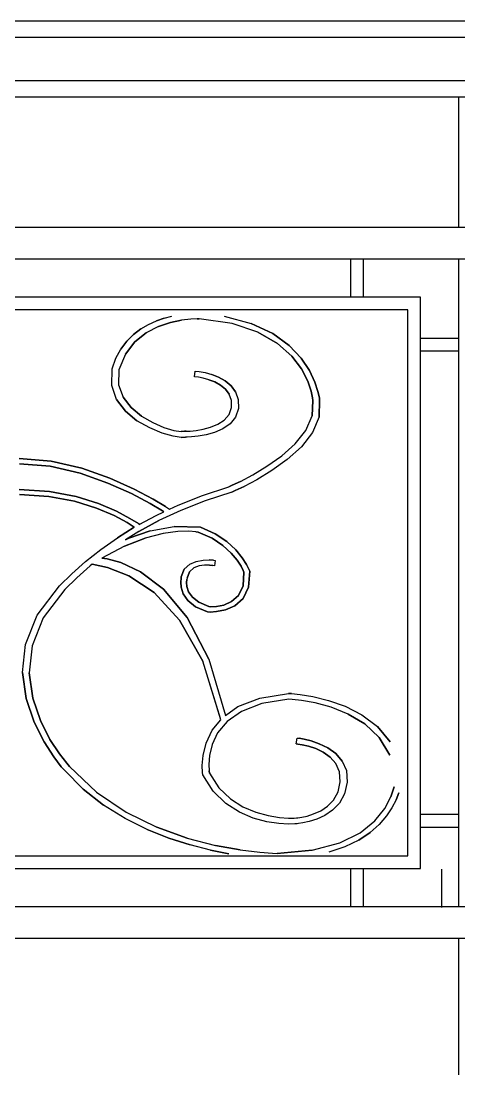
# Model space of a CAD drawing. Header units: millimetres. Extents: x 2621 to 26934, y 11979 to 27988.
# Drawn here: x 18073 to 18418, y 21643 to 22473 of the extents above; entities that cross this region are included whole.
import ezdxf

# ---------------------------------------------------------------- set-up
doc = ezdxf.new("R2010")
doc.units = ezdxf.units.MM

# ---------------------------------------------------------------- blocks, each defined once
blk = doc.blocks.new('A$C22B50643')
for p, q in [((1120, 830), (0, 830)), ((1120, 817), (0, 817)), ((1120, 783), (0, 783)), ((1120, 770), (0, 770)), ((907.5, 770), (907.5, 667.5)), ((1120, 667.5), (0, 667.5)), ((1120, 642.5), (0, 642.5)), ((822.5, 642.5), (822.5, 612.5)), ((832.5, 642.5), (832.5, 612.5)), ((907.5, 642.5), (907.5, 132.5)), ((877.5, 612.5), (242.5, 612.5)), ((877.5, 162.5), (877.5, 612.5)), ((867.5, 602.5), (252.5, 602.5)), ((675.85, 596.04), (681.83, 597.61)), ((675.85, 596.04), (681.83, 597.61)), ((723.1, 597.61), (744.34, 591.86)), ((723.1, 597.61), (744.34, 591.86)), ((867.5, 172.5), (867.5, 602.5)), ((657.41, 587.5), (663.52, 591.07)), ((657.41, 587.5), (663.52, 591.07)), ((671.21, 589.41), (661.56, 584.44)), ((671.21, 589.41), (661.56, 584.44)), ((663.52, 591.07), (669.74, 593.86)), ((663.52, 591.07), (669.74, 593.86)), ((669.74, 593.86), (675.85, 596.04)), ((675.85, 596.04), (669.74, 593.86)), ((680.73, 592.64), (671.21, 589.41)), ((671.21, 589.41), (680.73, 592.64)), ((689.52, 594.47), (680.73, 592.64)), ((680.73, 592.64), (689.52, 594.47)), ((696.73, 595.35), (689.52, 594.47)), ((696.73, 595.35), (689.52, 594.47)), ((701.73, 595.61), (696.73, 595.35)), ((701.73, 595.61), (696.73, 595.35)), ((703.44, 595.61), (701.73, 595.61)), ((701.73, 595.61), (703.44, 595.61)), ((729.2, 591.77), (703.44, 595.61)), ((729.2, 591.77), (703.44, 595.61)), ((749.47, 584.97), (729.2, 591.77)), ((749.47, 584.97), (729.2, 591.77)), ((744.34, 591.86), (761.19, 583.92)), ((761.19, 583.92), (744.34, 591.86)), ((646.3, 577.99), (651.67, 583.22)), ((646.3, 577.99), (651.67, 583.22)), ((651.67, 583.22), (657.41, 587.5)), ((657.41, 587.5), (651.67, 583.22)), ((661.56, 584.44), (652.65, 577.29)), ((652.65, 577.29), (661.56, 584.44)), ((764.98, 576.16), (749.47, 584.97)), ((749.47, 584.97), (764.98, 576.16)), ((761.19, 583.92), (774.13, 574.59)), ((774.13, 574.59), (761.19, 583.92)), ((641.66, 571.71), (646.3, 577.99)), ((646.3, 577.99), (641.66, 571.71)), ((652.65, 577.29), (645.33, 567.7)), ((645.33, 567.7), (652.65, 577.29)), ((776.21, 566.22), (764.98, 576.16)), ((764.98, 576.16), (776.21, 566.22)), ((774.13, 574.59), (783.66, 564.56)), ((783.66, 564.56), (774.13, 574.59)), ((907.5, 580), (877.5, 580)), ((634.83, 556.01), (637.76, 564.47)), ((634.83, 556.01), (637.76, 564.47)), ((637.76, 564.47), (641.66, 571.71)), ((637.76, 564.47), (641.66, 571.71)), ((645.33, 567.7), (640.2, 555.23)), ((645.33, 567.7), (640.2, 555.23)), ((783.9, 556.01), (776.21, 566.22)), ((776.21, 566.22), (783.9, 556.01)), ((783.66, 564.56), (790.25, 554.71)), ((790.25, 554.71), (783.66, 564.56)), ((907.5, 570), (877.5, 570)), ((634.58, 543.02), (634.83, 556.01)), ((634.58, 543.02), (634.83, 556.01)), ((640.2, 555.23), (639.95, 543.63)), ((640.2, 555.23), (639.95, 543.63)), ((699.66, 549.73), (700.15, 554.36)), ((699.66, 549.73), (700.15, 554.36)), ((702.71, 549.47), (699.66, 549.73)), ((702.71, 549.47), (699.66, 549.73)), ((700.15, 554.36), (703.44, 554.09)), ((700.15, 554.36), (703.44, 554.09)), ((706.49, 548.78), (702.71, 549.47)), ((706.49, 548.78), (702.71, 549.47)), ((703.44, 554.09), (707.96, 553.22)), ((703.44, 554.09), (707.96, 553.22)), ((711.01, 547.55), (706.49, 548.78)), ((711.01, 547.55), (706.49, 548.78)), ((707.96, 553.22), (713.21, 551.74)), ((707.96, 553.22), (713.21, 551.74)), ((713.21, 551.74), (718.58, 549.56)), ((718.58, 549.56), (713.21, 551.74)), ((718.58, 549.56), (723.83, 546.59)), ((723.83, 546.59), (718.58, 549.56)), ((788.79, 546.51), (783.9, 556.01)), ((783.9, 556.01), (788.79, 546.51)), ((790.25, 554.71), (794.4, 545.64)), ((794.4, 545.64), (790.25, 554.71)), ((638.37, 531.94), (634.58, 543.02)), ((638.37, 531.94), (634.58, 543.02)), ((639.95, 543.63), (643.49, 533.77)), ((639.95, 543.63), (643.49, 533.77)), ((715.53, 545.81), (711.01, 547.55)), ((711.01, 547.55), (715.53, 545.81)), ((720.05, 543.28), (715.53, 545.81)), ((715.53, 545.81), (720.05, 543.28)), ((723.95, 540.05), (720.05, 543.28)), ((720.05, 543.28), (723.95, 540.05)), ((723.83, 546.59), (728.47, 542.67)), ((728.47, 542.67), (723.83, 546.59)), ((726.88, 536.13), (723.95, 540.05)), ((723.95, 540.05), (726.88, 536.13)), ((728.47, 542.67), (732.01, 537.87)), ((732.01, 537.87), (728.47, 542.67)), ((791.35, 538.57), (788.79, 546.51)), ((788.79, 546.51), (791.35, 538.57)), ((794.4, 545.64), (796.84, 538.22)), ((796.84, 538.22), (794.4, 545.64)), ((645.45, 522.7), (638.37, 531.94)), ((638.37, 531.94), (645.45, 522.7)), ((643.49, 533.77), (649.72, 525.58)), ((649.72, 525.58), (643.49, 533.77)), ((728.72, 531.25), (726.88, 536.13)), ((728.72, 531.25), (726.88, 536.13)), ((728.72, 525.58), (728.72, 531.25)), ((728.72, 525.58), (728.72, 531.25)), ((732.01, 537.87), (734.09, 531.94)), ((732.01, 537.87), (734.09, 531.94)), ((734.09, 531.94), (734.21, 524.97)), ((734.09, 531.94), (734.21, 524.97)), ((792.45, 533.16), (791.35, 538.57)), ((791.35, 538.57), (792.45, 533.16)), ((792.69, 531.16), (792.45, 533.16)), ((792.45, 533.16), (792.69, 531.16)), ((796.84, 538.22), (797.94, 533.25)), ((797.94, 533.25), (796.84, 538.22)), ((798.07, 531.42), (797.82, 518.34)), ((797.82, 518.34), (798.07, 531.42)), ((797.94, 533.25), (798.07, 531.42)), ((798.07, 531.42), (797.94, 533.25)), ((649.72, 525.58), (657.9, 518.86)), ((657.9, 518.86), (649.72, 525.58)), ((726.88, 520.08), (728.72, 525.58)), ((726.88, 520.08), (728.72, 525.58)), ((734.21, 524.97), (731.89, 518.08)), ((734.21, 524.97), (731.89, 518.08)), ((792.33, 519.12), (792.69, 531.16)), ((792.69, 531.16), (792.33, 519.12)), ((654.36, 515.29), (645.45, 522.7)), ((645.45, 522.7), (654.36, 515.29)), ((664.37, 509.62), (654.36, 515.29)), ((664.37, 509.62), (654.36, 515.29)), ((657.9, 518.86), (666.81, 513.72)), ((657.9, 518.86), (666.81, 513.72)), ((718.09, 512.5), (723.1, 515.72)), ((718.09, 512.5), (723.1, 515.72)), ((723.1, 515.72), (726.88, 520.08)), ((723.1, 515.72), (726.88, 520.08)), ((731.89, 518.08), (727.62, 512.76)), ((731.89, 518.08), (727.62, 512.76)), ((787.32, 507.61), (792.33, 519.12)), ((787.32, 507.61), (792.33, 519.12)), ((797.82, 518.34), (792.57, 506.04)), ((797.82, 518.34), (792.57, 506.04)), ((674.26, 505.52), (664.37, 509.62)), ((674.26, 505.52), (664.37, 509.62)), ((666.81, 513.72), (675.6, 509.97)), ((666.81, 513.72), (675.6, 509.97)), ((675.6, 509.97), (683.42, 507.61)), ((675.6, 509.97), (683.42, 507.61)), ((683.42, 507.61), (689.16, 506.65)), ((683.42, 507.61), (689.16, 506.65)), ((689.16, 506.65), (691.84, 506.91)), ((691.84, 506.91), (689.16, 506.65)), ((691.84, 506.91), (693.06, 506.91)), ((693.06, 506.91), (691.84, 506.91)), ((693.06, 506.91), (696.24, 507.09)), ((693.06, 506.91), (696.24, 507.09)), ((696.24, 507.09), (700.88, 507.61)), ((696.24, 507.09), (700.88, 507.61)), ((700.88, 507.61), (706.37, 508.57)), ((700.88, 507.61), (706.37, 508.57)), ((706.37, 508.57), (712.36, 510.14)), ((706.37, 508.57), (712.36, 510.14)), ((712.36, 510.14), (718.09, 512.5)), ((712.36, 510.14), (718.09, 512.5)), ((722, 508.75), (715.41, 505.95)), ((722, 508.75), (715.41, 505.95)), ((727.62, 512.76), (722, 508.75)), ((727.62, 512.76), (722, 508.75)), ((778.9, 497.06), (787.32, 507.61)), ((778.9, 497.06), (787.32, 507.61)), ((682.93, 502.99), (674.26, 505.52)), ((682.93, 502.99), (674.26, 505.52)), ((689.28, 501.94), (682.93, 502.99)), ((689.28, 501.94), (682.93, 502.99)), ((692.45, 502.29), (689.28, 501.94)), ((689.28, 501.94), (692.45, 502.29)), ((693.8, 502.29), (692.45, 502.29)), ((693.8, 502.29), (692.45, 502.29)), ((697.34, 502.47), (693.8, 502.29)), ((697.34, 502.47), (693.8, 502.29)), ((702.59, 502.99), (697.34, 502.47)), ((702.59, 502.99), (697.34, 502.47)), ((708.81, 504.12), (702.59, 502.99)), ((708.81, 504.12), (702.59, 502.99)), ((715.41, 505.95), (708.81, 504.12)), ((715.41, 505.95), (708.81, 504.12)), ((792.57, 506.04), (783.78, 494.7)), ((792.57, 506.04), (783.78, 494.7)), ((768.27, 487.55), (778.9, 497.06)), ((768.27, 487.55), (778.9, 497.06)), ((783.78, 494.7), (772.55, 484.68)), ((783.78, 494.7), (772.55, 484.68)), ((561.69, 485.37), (586.84, 483.37)), ((586.84, 483.37), (561.69, 485.37)), ((586.84, 483.37), (611.02, 477.79)), ((611.02, 477.79), (586.84, 483.37)), ((756.68, 479.36), (768.27, 487.55)), ((756.68, 479.36), (768.27, 487.55)), ((772.55, 484.68), (760.46, 475.95)), ((772.55, 484.68), (760.46, 475.95)), ((586.11, 479.44), (561.81, 481.36)), ((561.81, 481.36), (586.11, 479.44)), ((609.67, 473.86), (586.11, 479.44)), ((586.11, 479.44), (609.67, 473.86)), ((631.41, 466.19), (609.67, 473.86)), ((609.67, 473.86), (631.41, 466.19)), ((611.02, 477.79), (633.12, 469.94)), ((633.12, 469.94), (611.02, 477.79)), ((745.56, 472.55), (756.68, 479.36)), ((745.56, 472.55), (756.68, 479.36)), ((760.46, 475.95), (748.74, 468.8)), ((760.46, 475.95), (748.74, 468.8)), ((650.09, 457.82), (631.41, 466.19)), ((631.41, 466.19), (650.09, 457.82)), ((633.12, 469.94), (652.16, 461.39)), ((652.16, 461.39), (633.12, 469.94)), ((729.33, 464.36), (735.92, 467.5)), ((735.92, 467.5), (729.33, 464.36)), ((735.92, 467.5), (745.56, 472.55)), ((735.92, 467.5), (745.56, 472.55)), ((748.74, 468.8), (738.61, 463.48)), ((748.74, 468.8), (738.61, 463.48)), ((561.69, 460.95), (585.5, 459.56)), ((585.5, 459.56), (561.69, 460.95)), ((584.89, 455.63), (561.81, 457.03)), ((561.81, 457.03), (584.89, 455.63)), ((585.5, 459.56), (606.38, 455.63)), ((606.38, 455.63), (585.5, 459.56)), ((664.74, 450.05), (650.09, 457.82)), ((650.09, 457.82), (664.74, 450.05)), ((652.16, 461.39), (667.06, 453.45)), ((667.06, 453.45), (652.16, 461.39)), ((705.88, 456.33), (726.76, 463.22)), ((705.88, 456.33), (726.76, 463.22)), ((728.96, 458.95), (707.96, 452.15)), ((728.96, 458.95), (707.96, 452.15)), ((726.76, 463.22), (729.33, 464.36)), ((729.33, 464.36), (726.76, 463.22)), ((731.65, 460.17), (728.96, 458.95)), ((728.96, 458.95), (731.65, 460.17)), ((738.61, 463.48), (731.65, 460.17)), ((731.65, 460.17), (738.61, 463.48)), ((605.28, 451.8), (584.89, 455.63)), ((584.89, 455.63), (605.28, 451.8)), ((622.49, 446.48), (605.28, 451.8)), ((605.28, 451.8), (622.49, 446.48)), ((606.38, 455.63), (624.08, 450.05)), ((624.08, 450.05), (606.38, 455.63)), ((624.08, 450.05), (638.37, 443.95)), ((638.37, 443.95), (624.08, 450.05)), ((674.38, 444.38), (664.74, 450.05)), ((664.74, 450.05), (674.38, 444.38)), ((667.06, 453.45), (676.83, 447.7)), ((676.83, 447.7), (667.06, 453.45)), ((680.01, 445.66), (686.84, 448.83)), ((680.01, 445.66), (686.84, 448.83)), ((686.84, 448.83), (705.88, 456.33)), ((686.84, 448.83), (705.88, 456.33)), ((707.96, 452.15), (688.91, 444.56)), ((707.96, 452.15), (688.91, 444.56)), ((636.29, 440.55), (622.49, 446.48)), ((622.49, 446.48), (636.29, 440.55)), ((646.55, 435.05), (636.29, 440.55)), ((636.29, 440.55), (646.55, 435.05)), ((638.37, 443.95), (648.87, 438.28)), ((648.87, 438.28), (638.37, 443.95)), ((656.21, 433.61), (669.38, 440.72)), ((669.38, 440.72), (675.6, 443.61)), ((669.38, 440.72), (675.6, 443.61)), ((688.91, 444.56), (671.58, 436.54)), ((688.91, 444.56), (671.58, 436.54)), ((675.6, 443.61), (674.38, 444.38)), ((675.6, 443.61), (674.38, 444.38)), ((676.83, 447.7), (680.01, 445.66)), ((652.25, 431.38), (646.55, 435.05)), ((646.55, 435.05), (652.25, 431.38)), ((648.87, 438.28), (655.46, 434.18)), ((655.46, 434.18), (648.87, 438.28)), ((655.46, 434.18), (656.21, 433.61)), ((671.58, 436.54), (655.95, 428.08)), ((655.95, 428.08), (671.58, 436.54)), ((664.62, 428.43), (683.54, 431.83)), ((664.62, 428.43), (683.54, 431.83)), ((683.54, 431.83), (704.3, 431.48)), ((704.3, 431.48), (683.54, 431.83)), ((638.98, 423.11), (652.25, 431.38)), ((652.25, 431.38), (638.98, 423.11)), ((655.95, 428.08), (645.33, 421.41)), ((647.89, 422.67), (664.62, 428.43)), ((664.62, 428.43), (647.89, 422.67)), ((674.87, 426.33), (660.83, 422.84)), ((674.87, 426.33), (660.83, 422.84)), ((686.47, 427.9), (674.87, 426.33)), ((686.47, 427.9), (674.87, 426.33)), ((695.14, 428.16), (686.47, 427.9)), ((695.14, 428.16), (686.47, 427.9)), ((700.76, 427.81), (695.14, 428.16)), ((700.76, 427.81), (695.14, 428.16)), ((702.59, 427.47), (700.76, 427.81)), ((700.76, 427.81), (702.59, 427.47)), ((713.45, 422.67), (702.59, 427.47)), ((702.59, 427.47), (713.45, 422.67)), ((704.3, 431.48), (715.9, 426.25)), ((715.9, 426.25), (704.3, 431.48)), ((715.9, 426.25), (725.05, 420.05)), ((725.05, 420.05), (715.9, 426.25)), ((625.91, 413.77), (638.98, 423.11)), ((625.91, 413.77), (638.98, 423.11)), ((644.59, 416.56), (626.77, 406.88)), ((644.59, 416.56), (626.77, 406.88)), ((660.83, 422.84), (644.59, 416.56)), ((644.59, 416.56), (660.83, 422.84)), ((645.33, 421.41), (647.89, 422.67)), ((647.89, 422.67), (645.33, 421.41)), ((722, 417), (713.45, 422.67)), ((713.45, 422.67), (722, 417)), ((728.59, 410.98), (722, 417)), ((722, 417), (728.59, 410.98)), ((725.05, 420.05), (732.13, 413.51)), ((732.13, 413.51), (725.05, 420.05)), ((613.95, 404.27), (625.91, 413.77)), ((613.95, 404.27), (625.91, 413.77)), ((626.77, 406.88), (630.92, 406.36)), ((630.92, 406.36), (626.77, 406.88)), ((733.23, 405.4), (728.59, 410.98)), ((728.59, 410.98), (733.23, 405.4)), ((732.13, 413.51), (737.26, 407.23)), ((737.26, 407.23), (732.13, 413.51)), ((737.26, 407.23), (740.68, 401.91)), ((740.68, 401.91), (737.26, 407.23)), ((603.08, 394.67), (613.95, 404.27)), ((603.08, 394.67), (613.95, 404.27)), ((617.49, 400.87), (607.11, 391.54)), ((617.49, 400.87), (607.11, 391.54)), ((619.2, 402.23), (617.49, 400.87)), ((631.04, 399.73), (619.08, 402.26)), ((619.08, 402.26), (631.04, 399.73)), ((630.92, 406.36), (641.66, 403.57)), ((641.66, 403.57), (630.92, 406.36)), ((648.01, 393.02), (631.04, 399.73)), ((631.04, 399.73), (648.01, 393.02)), ((641.66, 403.57), (657.17, 396.33)), ((657.17, 396.33), (641.66, 403.57)), ((691.6, 398.25), (695.87, 402.18)), ((691.6, 398.25), (695.87, 402.18)), ((699.05, 399.3), (695.75, 396.16)), ((699.05, 399.3), (695.75, 396.16)), ((695.87, 402.18), (701, 404.44)), ((695.87, 402.18), (701, 404.44)), ((703.2, 400.95), (699.05, 399.3)), ((703.2, 400.95), (699.05, 399.3)), ((701, 404.44), (706.37, 405.4)), ((701, 404.44), (706.37, 405.4)), ((707.59, 401.56), (703.2, 400.95)), ((707.59, 401.56), (703.2, 400.95)), ((706.37, 405.4), (711.26, 405.58)), ((706.37, 405.4), (711.26, 405.58)), ((711.38, 401.56), (707.59, 401.56)), ((711.38, 401.56), (707.59, 401.56)), ((711.26, 405.58), (714.67, 405.4)), ((714.67, 405.4), (711.26, 405.58)), ((714.19, 401.22), (711.38, 401.56)), ((711.38, 401.56), (714.19, 401.22)), ((715.29, 401.04), (714.19, 401.22)), ((715.29, 401.04), (714.19, 401.22)), ((714.67, 405.4), (716.02, 405.23)), ((714.67, 405.4), (716.02, 405.23)), ((716.02, 405.23), (715.29, 401.04)), ((716.02, 405.23), (715.29, 401.04)), ((736.29, 400.61), (733.23, 405.4)), ((733.23, 405.4), (736.29, 400.61)), ((737.99, 397.29), (736.29, 400.61)), ((736.29, 400.61), (737.99, 397.29)), ((740.68, 401.91), (742.51, 398.25)), ((742.51, 398.25), (740.68, 401.91)), ((593.31, 385.08), (603.08, 394.67)), ((593.31, 385.08), (603.08, 394.67)), ((607.11, 391.54), (597.59, 382.29)), ((607.11, 391.54), (597.59, 382.29)), ((667.79, 379.85), (648.01, 393.02)), ((648.01, 393.02), (667.79, 379.85)), ((657.17, 396.33), (675.24, 382.55)), ((675.24, 382.55), (657.17, 396.33)), ((688.79, 388.22), (689.04, 391.19)), ((689.04, 391.19), (688.79, 388.22)), ((689.04, 391.19), (689.28, 392.23)), ((689.28, 392.23), (689.04, 391.19)), ((689.28, 392.23), (691.6, 398.25)), ((691.6, 398.25), (689.28, 392.23)), ((693.55, 390.31), (693.43, 387.96)), ((693.43, 387.96), (693.55, 390.31)), ((693.8, 391.19), (693.55, 390.31)), ((693.8, 391.19), (693.55, 390.31)), ((695.75, 396.16), (693.8, 391.19)), ((693.8, 391.19), (695.75, 396.16)), ((737.87, 385.08), (738.48, 396.07)), ((738.48, 396.07), (737.87, 385.08)), ((738.48, 396.07), (737.99, 397.29)), ((737.99, 397.29), (738.48, 396.07)), ((743.12, 396.86), (742.27, 384.04)), ((742.27, 384.04), (743.12, 396.86)), ((742.51, 398.25), (743.12, 396.86)), ((743.12, 396.86), (742.51, 398.25)), ((575.73, 362.06), (593.31, 385.08)), ((575.73, 362.06), (593.31, 385.08)), ((597.59, 382.29), (580.62, 360.05)), ((597.59, 382.29), (580.62, 360.05)), ((675.24, 382.55), (693.92, 360.31)), ((693.92, 360.31), (675.24, 382.55)), ((689.16, 384.04), (688.79, 388.22)), ((688.79, 388.22), (689.16, 384.04)), ((690.74, 378.98), (689.16, 384.04)), ((689.16, 384.04), (690.74, 378.98)), ((693.43, 387.96), (693.67, 384.56)), ((693.67, 384.56), (693.43, 387.96)), ((693.67, 384.56), (695.02, 380.55)), ((695.02, 380.55), (693.67, 384.56)), ((734.21, 377.58), (737.87, 385.08)), ((737.87, 385.08), (734.21, 377.58)), ((742.27, 384.04), (737.99, 375.14)), ((737.99, 375.14), (742.27, 384.04)), ((687.94, 358.22), (667.79, 379.85)), ((667.79, 379.85), (687.94, 358.22)), ((694.29, 373.74), (690.74, 378.98)), ((690.74, 378.98), (694.29, 373.74)), ((700.51, 368.77), (694.29, 373.74)), ((694.29, 373.74), (700.51, 368.77)), ((695.02, 380.55), (698.07, 376.36)), ((698.07, 376.36), (695.02, 380.55)), ((698.07, 376.36), (703.08, 372.26)), ((703.08, 372.26), (698.07, 376.36)), ((728.84, 372.79), (734.21, 377.58)), ((734.21, 377.58), (728.84, 372.79)), ((737.99, 375.14), (731.4, 369.47)), ((731.4, 369.47), (737.99, 375.14)), ((709.79, 364.67), (700.51, 368.77)), ((700.51, 368.77), (709.79, 364.67)), ((703.08, 372.26), (710.89, 368.86)), ((710.89, 368.86), (703.08, 372.26)), ((710.89, 368.86), (712.6, 368.77)), ((712.6, 368.77), (710.89, 368.86)), ((712.6, 368.77), (716.87, 369.04)), ((716.87, 369.04), (712.6, 368.77)), ((716.87, 369.04), (722.61, 370.08)), ((722.61, 370.08), (716.87, 369.04)), ((723.95, 366.33), (716.99, 364.94)), ((716.99, 364.94), (723.95, 366.33)), ((722.61, 370.08), (728.84, 372.79)), ((728.84, 372.79), (722.61, 370.08)), ((731.4, 369.47), (723.95, 366.33)), ((723.95, 366.33), (731.4, 369.47)), ((566.7, 339.12), (575.73, 362.06)), ((566.7, 339.12), (575.73, 362.06)), ((580.62, 360.05), (571.82, 337.9)), ((580.62, 360.05), (571.82, 337.9)), ((706.25, 325.78), (687.94, 358.22)), ((687.94, 358.22), (706.25, 325.78)), ((693.92, 360.31), (711.01, 327.35)), ((711.01, 327.35), (693.92, 360.31)), ((711.87, 364.59), (709.79, 364.67)), ((709.79, 364.67), (711.87, 364.59)), ((716.99, 364.94), (711.87, 364.59)), ((711.87, 364.59), (716.99, 364.94)), ((564.38, 316.97), (566.7, 339.12)), ((564.38, 316.97), (566.7, 339.12)), ((571.82, 337.9), (569.63, 316.62)), ((571.82, 337.9), (569.63, 316.62)), ((720.33, 279.66), (706.25, 325.78)), ((720.05, 280.6), (706.25, 325.78)), ((711.01, 327.35), (724.13, 283.1)), ((711.01, 327.35), (724.13, 283.1)), ((567.19, 296.39), (564.38, 316.97)), ((564.38, 316.97), (567.19, 296.39)), ((569.63, 316.62), (572.31, 296.83)), ((572.31, 296.83), (569.63, 316.62)), ((750.94, 296.83), (773.65, 300.49)), ((750.94, 296.83), (773.65, 300.49)), ((776.09, 300.31), (773.65, 300.49)), ((773.65, 300.49), (776.09, 300.31)), ((776.09, 300.31), (782.93, 299.62)), ((776.09, 300.31), (782.93, 299.62)), ((782.93, 299.62), (792.81, 297.96)), ((782.93, 299.62), (792.81, 297.96)), ((573.41, 277.9), (567.19, 296.39)), ((567.19, 296.39), (573.41, 277.9)), ((572.31, 296.83), (578.42, 279.21)), ((578.42, 279.21), (572.31, 296.83)), ((733.84, 290.11), (750.94, 296.83)), ((733.84, 290.11), (750.94, 296.83)), ((752.52, 292.46), (736.65, 286.36)), ((752.52, 292.46), (736.65, 286.36)), ((773.89, 295.87), (752.52, 292.46)), ((773.89, 295.87), (752.52, 292.46)), ((776.58, 295.69), (773.89, 295.87)), ((776.58, 295.69), (773.89, 295.87)), ((783.9, 294.91), (776.58, 295.69)), ((783.9, 294.91), (776.58, 295.69)), ((794.52, 292.99), (783.9, 294.91)), ((794.52, 292.99), (783.9, 294.91)), ((792.81, 297.96), (805.02, 294.99)), ((792.81, 297.96), (805.02, 294.99)), ((807.22, 289.59), (794.52, 292.99)), ((807.22, 289.59), (794.52, 292.99)), ((805.02, 294.99), (818.21, 290.37)), ((805.02, 294.99), (818.21, 290.37)), ((724.13, 283.1), (733.84, 290.11)), ((736.65, 286.36), (725.3, 278.42)), ((736.65, 286.36), (725.3, 278.42)), ((820.65, 284.18), (807.22, 289.59)), ((820.65, 284.18), (807.22, 289.59)), ((818.21, 290.37), (831.4, 283.57)), ((818.21, 290.37), (831.4, 283.57)), ((833.72, 276.42), (820.65, 284.18)), ((820.65, 284.18), (833.72, 276.42)), ((831.4, 283.57), (843.61, 274.41)), ((831.4, 283.57), (843.61, 274.41)), ((581.23, 262.38), (573.41, 277.9)), ((573.41, 277.9), (581.23, 262.38)), ((578.42, 279.21), (585.87, 264.3)), ((585.87, 264.3), (578.42, 279.21)), ((713.58, 271.45), (720.33, 279.66)), ((725.3, 278.42), (717.85, 269.44)), ((725.3, 278.42), (717.85, 269.44)), ((845.07, 265.78), (833.72, 276.42)), ((833.72, 276.42), (845.07, 265.78)), ((843.61, 274.41), (853.62, 262.38)), ((853.62, 262.38), (843.61, 274.41)), ((708.81, 261.24), (713.58, 271.45)), ((708.81, 261.24), (713.58, 271.45)), ((717.85, 269.44), (713.45, 260.2)), ((717.85, 269.44), (713.45, 260.2)), ((853.5, 251.83), (845.07, 265.78)), ((845.07, 265.78), (853.5, 251.83)), ((588.92, 250.43), (581.23, 262.38)), ((581.23, 262.38), (588.92, 250.43)), ((585.87, 264.3), (593.44, 252.87)), ((593.44, 252.87), (585.87, 264.3)), ((706.49, 251.65), (708.81, 261.24)), ((706.49, 251.65), (708.81, 261.24)), ((713.45, 260.2), (711.5, 251.56)), ((713.45, 260.2), (711.5, 251.56)), ((779.75, 260.81), (780.48, 265.34)), ((779.75, 260.81), (780.48, 265.34)), ((780.97, 260.63), (779.75, 260.81)), ((779.75, 260.81), (780.97, 260.63)), ((780.48, 265.34), (781.95, 265.17)), ((780.48, 265.34), (781.95, 265.17)), ((784.39, 260.02), (780.97, 260.63)), ((780.97, 260.63), (784.39, 260.02)), ((781.95, 265.17), (785.86, 264.47)), ((785.86, 264.47), (781.95, 265.17)), ((789.27, 258.89), (784.39, 260.02)), ((784.39, 260.02), (789.27, 258.89)), ((785.86, 264.47), (791.35, 263.08)), ((791.35, 263.08), (785.86, 264.47)), ((795.01, 256.97), (789.27, 258.89)), ((789.27, 258.89), (795.01, 256.97)), ((791.35, 263.08), (797.82, 260.81)), ((797.82, 260.81), (791.35, 263.08)), ((797.82, 260.81), (804.54, 257.58)), ((804.54, 257.58), (797.82, 260.81)), ((804.54, 257.58), (810.76, 253.05)), ((810.76, 253.05), (804.54, 257.58)), ((594.78, 242.76), (588.92, 250.43)), ((588.92, 250.43), (594.78, 242.76)), ((593.44, 252.87), (599.05, 245.55)), ((599.05, 245.55), (593.44, 252.87)), ((705.76, 243.71), (706.49, 251.65)), ((705.76, 243.71), (706.49, 251.65)), ((711.5, 251.56), (710.89, 244.41)), ((711.5, 251.56), (710.89, 244.41)), ((800.87, 254.18), (795.01, 256.97)), ((795.01, 256.97), (800.87, 254.18)), ((806.49, 250.26), (800.87, 254.18)), ((800.87, 254.18), (806.49, 250.26)), ((810.88, 245.2), (806.49, 250.26)), ((806.49, 250.26), (810.88, 245.2)), ((810.76, 253.05), (815.89, 247.2)), ((815.89, 247.2), (810.76, 253.05)), ((597.22, 240.05), (594.78, 242.76)), ((594.78, 242.76), (597.22, 240.05)), ((599.05, 245.55), (601.37, 242.93)), ((601.37, 242.93), (599.05, 245.55)), ((601.37, 242.93), (622.62, 222.78)), ((622.62, 222.78), (601.37, 242.93)), ((706.01, 238.31), (705.76, 243.71)), ((706.01, 238.31), (705.76, 243.71)), ((710.89, 244.41), (711.13, 239.44)), ((710.89, 244.41), (711.13, 239.44)), ((813.82, 238.74), (810.88, 245.2)), ((813.82, 238.74), (810.88, 245.2)), ((815.89, 247.2), (819.19, 239.7)), ((815.89, 247.2), (819.19, 239.7)), ((611.99, 225.14), (597.22, 240.05)), ((597.22, 240.05), (611.99, 225.14)), ((706.13, 236.3), (706.01, 238.31)), ((706.13, 236.3), (706.01, 238.31)), ((714.43, 223.48), (706.13, 236.3)), ((714.43, 223.48), (706.13, 236.3)), ((711.13, 239.44), (711.38, 237.7)), ((711.38, 237.7), (711.13, 239.44)), ((711.38, 237.7), (718.83, 226.19)), ((711.38, 237.7), (718.83, 226.19)), ((814.3, 230.81), (813.82, 238.74)), ((814.3, 230.81), (813.82, 238.74)), ((819.19, 239.7), (819.8, 230.55)), ((819.19, 239.7), (819.8, 230.55)), ((628.11, 212.58), (611.99, 225.14)), ((611.99, 225.14), (628.11, 212.58)), ((718.83, 226.19), (727.86, 217.46)), ((718.83, 226.19), (727.86, 217.46)), ((812.59, 222.87), (814.3, 230.81)), ((812.59, 222.87), (814.3, 230.81)), ((819.8, 230.55), (817.72, 221.39)), ((819.8, 230.55), (817.72, 221.39)), ((854.23, 219.03), (856.67, 226.8)), ((856.67, 226.8), (854.23, 219.03)), ((622.62, 222.78), (645.94, 207)), ((622.62, 222.78), (645.94, 207)), ((724.2, 213.8), (714.43, 223.48)), ((724.2, 213.8), (714.43, 223.48)), ((727.86, 217.46), (737.75, 211.1)), ((727.86, 217.46), (737.75, 211.1)), ((804.41, 211.71), (809.05, 216.5)), ((804.41, 211.71), (809.05, 216.5)), ((809.05, 216.5), (812.59, 222.87)), ((809.05, 216.5), (812.59, 222.87)), ((817.72, 221.39), (813.69, 214.15)), ((817.72, 221.39), (813.69, 214.15)), ((849.47, 209.88), (854.23, 219.03)), ((849.47, 209.88), (854.23, 219.03)), ((858.26, 216.59), (855.08, 210.4)), ((858.26, 216.59), (855.08, 210.4)), ((860.46, 222.26), (858.26, 216.59)), ((858.26, 216.59), (860.46, 222.26)), ((644.96, 202.03), (628.11, 212.58)), ((644.96, 202.03), (628.11, 212.58)), ((734.94, 206.91), (724.2, 213.8)), ((734.94, 206.91), (724.2, 213.8)), ((737.75, 211.1), (747.88, 206.82)), ((737.75, 211.1), (747.88, 206.82)), ((793.43, 205.52), (799.04, 208.05)), ((793.43, 205.52), (799.04, 208.05)), ((799.04, 208.05), (804.41, 211.71)), ((799.04, 208.05), (804.41, 211.71)), ((808.32, 208.57), (802.22, 204.38)), ((808.32, 208.57), (802.22, 204.38)), ((813.69, 214.15), (808.32, 208.57)), ((813.69, 214.15), (808.32, 208.57)), ((841.65, 200.11), (849.47, 209.88)), ((841.65, 200.11), (849.47, 209.88)), ((855.08, 210.4), (850.69, 203.95)), ((855.08, 210.4), (850.69, 203.95)), ((662.3, 193.39), (644.96, 202.03)), ((662.3, 193.39), (644.96, 202.03)), ((645.94, 207), (670.11, 195.14)), ((645.94, 207), (670.11, 195.14)), ((745.93, 202.2), (734.94, 206.91)), ((745.93, 202.2), (734.94, 206.91)), ((756.55, 199.41), (745.93, 202.2)), ((756.55, 199.41), (745.93, 202.2)), ((747.88, 206.82), (757.65, 204.21)), ((747.88, 206.82), (757.65, 204.21)), ((765.95, 198.02), (756.55, 199.41)), ((765.95, 198.02), (756.55, 199.41)), ((757.65, 204.21), (766.44, 202.81)), ((757.65, 204.21), (766.44, 202.81)), ((766.44, 202.81), (773.52, 202.29)), ((766.44, 202.81), (773.52, 202.29)), ((773.52, 202.29), (778.16, 202.29)), ((773.52, 202.29), (778.16, 202.29)), ((778.16, 202.29), (779.87, 202.38)), ((778.16, 202.29), (779.87, 202.38)), ((779.87, 202.38), (780.97, 202.46)), ((779.87, 202.38), (780.97, 202.46)), ((780.97, 202.46), (784.02, 202.9)), ((780.97, 202.46), (784.02, 202.9)), ((784.02, 202.9), (788.3, 203.86)), ((784.02, 202.9), (788.3, 203.86)), ((790.01, 199.5), (785, 198.45)), ((790.01, 199.5), (785, 198.45)), ((788.3, 203.86), (793.43, 205.52)), ((788.3, 203.86), (793.43, 205.52)), ((795.87, 201.5), (790.01, 199.5)), ((795.87, 201.5), (790.01, 199.5)), ((802.22, 204.38), (795.87, 201.5)), ((802.22, 204.38), (795.87, 201.5)), ((830.05, 190.69), (841.65, 200.11)), ((830.05, 190.69), (841.65, 200.11)), ((850.69, 203.95), (845.07, 197.32)), ((850.69, 203.95), (845.07, 197.32)), ((907.5, 205), (877.5, 205)), ((679.51, 186.5), (662.3, 193.39)), ((662.3, 193.39), (679.51, 186.5)), ((670.11, 195.14), (693.92, 186.5)), ((693.92, 186.5), (670.11, 195.14)), ((773.52, 197.58), (765.95, 198.02)), ((773.52, 197.58), (765.95, 198.02)), ((778.53, 197.67), (773.52, 197.58)), ((778.53, 197.67), (773.52, 197.58)), ((780.36, 197.75), (778.53, 197.67)), ((780.36, 197.75), (778.53, 197.67)), ((781.58, 197.93), (780.36, 197.75)), ((781.58, 197.93), (780.36, 197.75)), ((785, 198.45), (781.58, 197.93)), ((785, 198.45), (781.58, 197.93)), ((837.87, 190.95), (828.95, 185.02)), ((828.95, 185.02), (837.87, 190.95)), ((845.07, 197.32), (837.87, 190.95)), ((845.07, 197.32), (837.87, 190.95)), ((907.5, 195), (877.5, 195)), ((696.24, 181.1), (679.51, 186.5)), ((679.51, 186.5), (696.24, 181.1)), ((693.92, 186.5), (716.14, 180.75)), ((693.92, 186.5), (716.14, 180.75)), ((792.33, 177), (813.94, 182.67)), ((792.33, 177), (813.94, 182.67)), ((813.94, 182.67), (830.05, 190.69)), ((813.94, 182.67), (830.05, 190.69)), ((828.95, 185.02), (818.09, 179.7)), ((828.95, 185.02), (818.09, 179.7)), ((712.23, 177), (696.24, 181.1)), ((712.23, 177), (696.24, 181.1)), ((726.76, 174.03), (712.23, 177)), ((712.23, 177), (726.76, 174.03)), ((716.14, 180.75), (735.55, 177.17)), ((735.55, 177.17), (716.14, 180.75)), ((735.55, 177.17), (750.94, 175.34)), ((735.55, 177.17), (750.94, 175.34)), ((750.94, 175.34), (761.07, 174.56)), ((750.94, 175.34), (761.07, 174.56)), ((761.07, 174.56), (764.73, 174.47)), ((761.07, 174.56), (764.73, 174.47)), ((764.73, 174.47), (792.33, 177)), ((792.33, 177), (764.73, 174.47)), ((818.09, 179.7), (805.27, 175.34)), ((818.09, 179.7), (805.27, 175.34)), ((252.5, 172.5), (867.5, 172.5)), ((242.5, 162.5), (877.5, 162.5)), ((822.5, 162.5), (822.5, 132.5)), ((832.5, 162.5), (832.5, 132.5)), ((894, 161.98), (894, 131.98)), ((1120, 132.5), (0, 132.5)), ((1120, 107.5), (0, 107.5)), ((907.5, 107.5), (907.5, 0))]:
    blk.add_line(p, q)

msp = doc.modelspace()

# ---------------------------------------------------------------- block references
msp.add_blockref('A$C22B50643', (17510.18, 21642.59))

doc.saveas('drawing.dxf')
